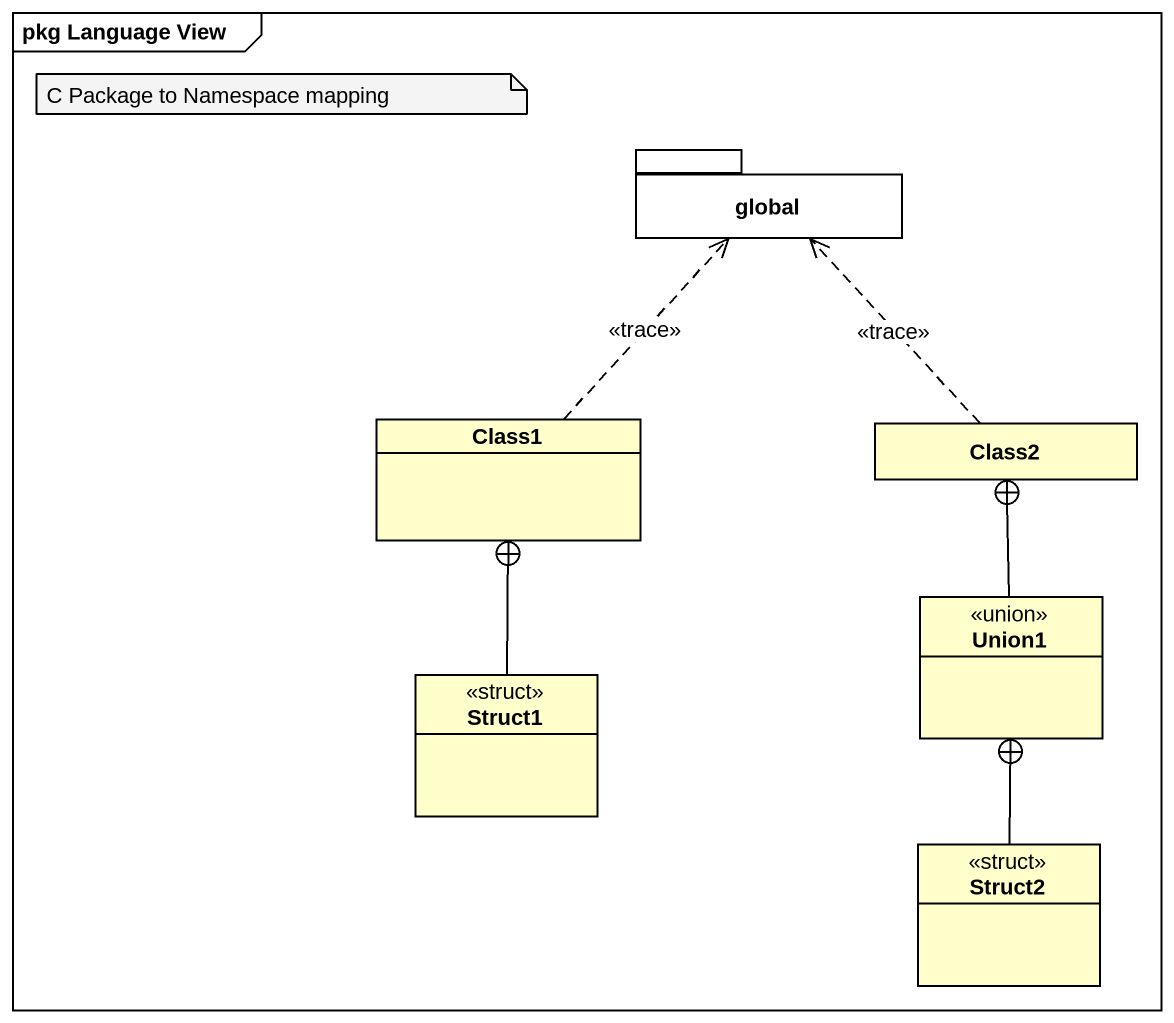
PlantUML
@startuml
mainframe pkg Language View
hide circle
hide empty members
package global {
}
class Class1
class Class2
class Struct1 <<struct>>
class Union1 <<union>>
class Struct2 <<struct>>
Class1 .up.> global : <<trace>>
Class2 .up.> global : <<trace>>
Struct1 -up-+ Class1
Union1 -up-+ Class2
Struct2 -up-+ Union1
note as N1
  C Package to Namespace mapping
end note
@enduml
